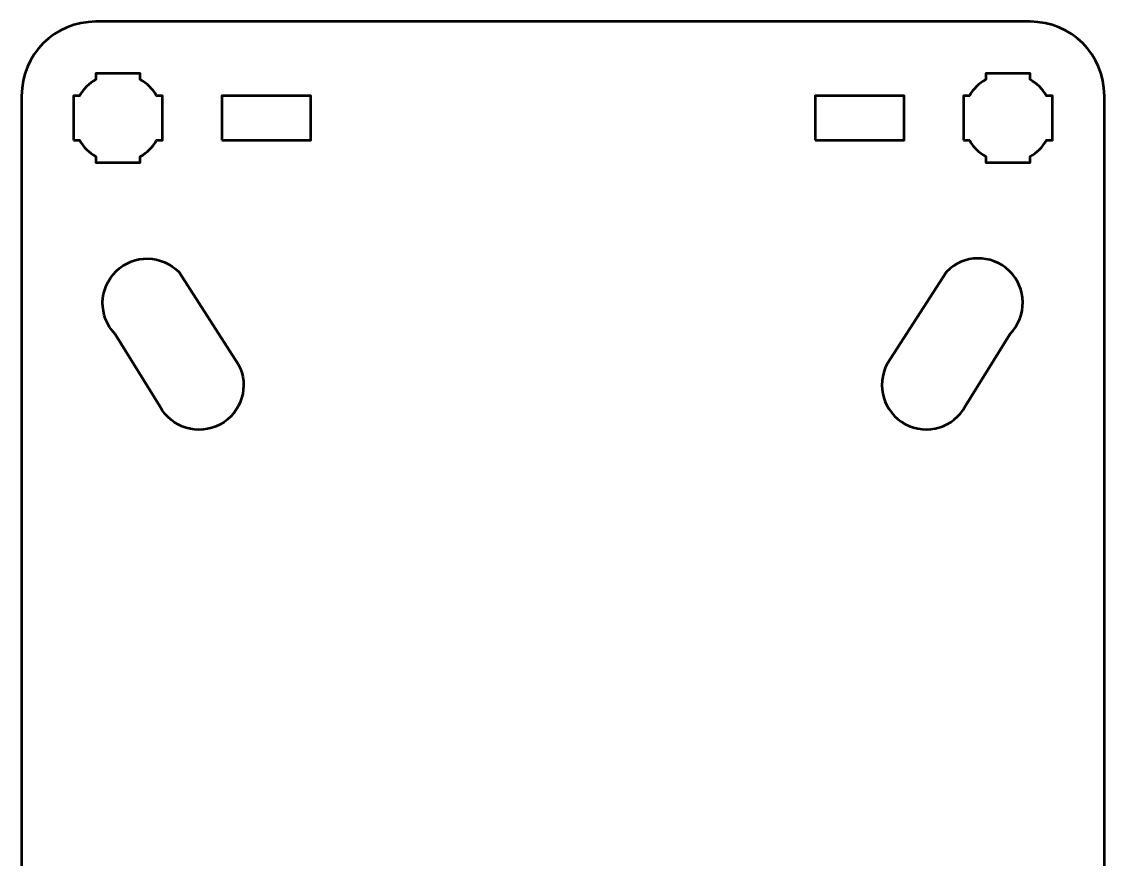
# Model space of a CAD drawing. Header units: centimetres. Extents: x -18.2 to -2.8, y -20.5 to -9.2.
# Drawn here: x -10.15 to -2.85, y -14.85 to -9.2 of the extents above; entities that cross this region are included whole.
import ezdxf

# ---------------------------------------------------------------- set-up
doc = ezdxf.new("R2010")
doc.units = ezdxf.units.CM
doc.header["$MEASUREMENT"] = 0
doc.layers.add('Layer 1', color=7, linetype='Continuous')

msp = doc.modelspace()

# ---------------------------------------------------------------- linework, layer by layer
at = {"layer": 'Layer 1', "lineweight": 53}
for points, knots in [([(-10.15001, -11.90004), (-10.15001, -11.90004), (-10.15001, -9.69994), (-10.15001, -9.69994), (-10.15001, -9.69994), (-10.15001, -9.42295), (-9.92692, -9.19999), (-9.64992, -9.19999), (-9.64992, -9.19999), (-9.64992, -9.19999), (-3.34995, -9.19999), (-3.34995, -9.19999), (-3.34995, -9.19999), (-3.07298, -9.19999), (-2.84999, -9.42295), (-2.84999, -9.69994), (-2.84999, -9.69994), (-2.84999, -9.69994), (-2.84999, -19.99991), (-2.84999, -19.99991), (-2.84999, -19.99991), (-2.84999, -20.27691), (-3.07298, -20.50001), (-3.34995, -20.50001), (-3.34995, -20.50001), (-3.34995, -20.50001), (-3.39998, -20.50001), (-3.39998, -20.50001), (-3.39998, -20.50001), (-3.39998, -20.50001), (-3.39998, -19.99634), (-3.39998, -19.99634), (-3.39998, -19.99634), (-3.39998, -19.83069), (-3.53433, -19.69634), (-3.69999, -19.69634), (-3.69999, -19.69634), (-3.86564, -19.69634), (-3.99998, -19.83069), (-3.99998, -19.99634), (-3.99998, -19.99634), (-3.99998, -19.99634), (-3.99998, -20.50001), (-3.99998, -20.50001), (-3.99998, -20.50001), (-3.99998, -20.50001), (-9.00002, -20.50001), (-9.00002, -20.50001), (-9.00002, -20.50001), (-9.00002, -20.50001), (-9.00002, -20.00382), (-9.00002, -20.00382), (-9.00002, -20.00382), (-9.00002, -19.83817), (-9.13437, -19.70382), (-9.30003, -19.70382), (-9.30003, -19.70382), (-9.46568, -19.70382), (-9.60002, -19.83817), (-9.60002, -20.00382), (-9.60002, -20.00382), (-9.60002, -20.00382), (-9.60002, -20.50001), (-9.60002, -20.50001), (-9.60002, -20.50001), (-9.60002, -20.50001), (-9.64992, -20.50001), (-9.64992, -20.50001), (-9.64992, -20.50001), (-9.92692, -20.50001), (-10.15001, -20.27691), (-10.15001, -19.99991), (-10.15001, -19.99991), (-10.15001, -19.99991), (-10.15001, -13.30004), (-10.15001, -13.30004), (-10.15001, -13.30004), (-10.15001, -13.30004), (-10.15001, -11.90004), (-10.15001, -11.90004)], [0, 0, 0, 0, 0.05, 0.05, 0.05, 0.05, 0.1, 0.1, 0.1, 0.1, 0.15, 0.15, 0.15, 0.15, 0.2, 0.2, 0.2, 0.2, 0.25, 0.25, 0.25, 0.25, 0.3, 0.3, 0.3, 0.3, 0.35, 0.35, 0.35, 0.35, 0.4, 0.4, 0.4, 0.4, 0.45, 0.45, 0.45, 0.45, 0.5, 0.5, 0.5, 0.5, 0.55, 0.55, 0.55, 0.55, 0.6, 0.6, 0.6, 0.6, 0.65, 0.65, 0.65, 0.65, 0.7, 0.7, 0.7, 0.7, 0.75, 0.75, 0.75, 0.75, 0.8, 0.8, 0.8, 0.8, 0.85, 0.85, 0.85, 0.85, 0.9, 0.9, 0.9, 0.9, 0.95, 0.95, 0.95, 0.95, 1, 1, 1, 1]), ([(-9.80003, -10.00001), (-9.80003, -10.00001), (-9.80003, -9.7), (-9.80003, -9.7), (-9.80003, -9.7), (-9.80003, -9.7), (-9.75987, -9.7), (-9.75987, -9.7), (-9.75987, -9.7), (-9.73353, -9.65448), (-9.69556, -9.61653), (-9.65004, -9.59018), (-9.65004, -9.59018), (-9.65004, -9.59018), (-9.65004, -9.55), (-9.65004, -9.55), (-9.65004, -9.55), (-9.65004, -9.55), (-9.35003, -9.55), (-9.35003, -9.55), (-9.35003, -9.55), (-9.35003, -9.55), (-9.35003, -9.59014), (-9.35003, -9.59014), (-9.35003, -9.59014), (-9.30447, -9.61649), (-9.26649, -9.65445), (-9.24015, -9.7), (-9.24015, -9.7), (-9.24015, -9.7), (-9.20002, -9.7), (-9.20002, -9.7), (-9.20002, -9.7), (-9.20002, -9.7), (-9.20002, -9.84997), (-9.20002, -9.84997), (-9.20002, -9.84997), (-9.20002, -9.84997), (-9.20002, -10.00001), (-9.20002, -10.00001), (-9.20002, -10.00001), (-9.20002, -10.00001), (-9.24017, -10.00001), (-9.24017, -10.00001), (-9.24017, -10.00001), (-9.26651, -10.04554), (-9.30449, -10.08351), (-9.35003, -10.10986), (-9.35003, -10.10986), (-9.35003, -10.10986), (-9.35003, -10.15001), (-9.35003, -10.15001), (-9.35003, -10.15001), (-9.35003, -10.15001), (-9.65004, -10.15001), (-9.65004, -10.15001), (-9.65004, -10.15001), (-9.65004, -10.15001), (-9.65004, -10.10982), (-9.65004, -10.10982), (-9.65004, -10.10982), (-9.69555, -10.08348), (-9.7335, -10.04552), (-9.75984, -10.00001), (-9.75984, -10.00001), (-9.75984, -10.00001), (-9.80003, -10.00001), (-9.80003, -10.00001)], [0, 0, 0, 0, 0.0588235, 0.0588235, 0.0588235, 0.0588235, 0.1176471, 0.1176471, 0.1176471, 0.1176471, 0.1764706, 0.1764706, 0.1764706, 0.1764706, 0.2352941, 0.2352941, 0.2352941, 0.2352941, 0.2941176, 0.2941176, 0.2941176, 0.2941176, 0.3529412, 0.3529412, 0.3529412, 0.3529412, 0.4117647, 0.4117647, 0.4117647, 0.4117647, 0.4705882, 0.4705882, 0.4705882, 0.4705882, 0.5294118, 0.5294118, 0.5294118, 0.5294118, 0.5882353, 0.5882353, 0.5882353, 0.5882353, 0.6470588, 0.6470588, 0.6470588, 0.6470588, 0.7058824, 0.7058824, 0.7058824, 0.7058824, 0.7647059, 0.7647059, 0.7647059, 0.7647059, 0.8235294, 0.8235294, 0.8235294, 0.8235294, 0.8823529, 0.8823529, 0.8823529, 0.8823529, 0.9411765, 0.9411765, 0.9411765, 0.9411765, 1, 1, 1, 1]), ([(-3.80003, -10.00001), (-3.80003, -10.00001), (-3.80003, -9.7), (-3.80003, -9.7), (-3.80003, -9.7), (-3.80003, -9.7), (-3.75987, -9.7), (-3.75987, -9.7), (-3.75987, -9.7), (-3.73353, -9.65448), (-3.69556, -9.61653), (-3.65004, -9.59018), (-3.65004, -9.59018), (-3.65004, -9.59018), (-3.65004, -9.55), (-3.65004, -9.55), (-3.65004, -9.55), (-3.65004, -9.55), (-3.35003, -9.55), (-3.35003, -9.55), (-3.35003, -9.55), (-3.35003, -9.55), (-3.35003, -9.59014), (-3.35003, -9.59014), (-3.35003, -9.59014), (-3.30447, -9.61649), (-3.26649, -9.65445), (-3.24015, -9.7), (-3.24015, -9.7), (-3.24015, -9.7), (-3.20002, -9.7), (-3.20002, -9.7), (-3.20002, -9.7), (-3.20002, -9.7), (-3.20002, -9.84997), (-3.20002, -9.84997), (-3.20002, -9.84997), (-3.20002, -9.84997), (-3.20002, -10.00001), (-3.20002, -10.00001), (-3.20002, -10.00001), (-3.20002, -10.00001), (-3.24017, -10.00001), (-3.24017, -10.00001), (-3.24017, -10.00001), (-3.26651, -10.04554), (-3.30449, -10.08351), (-3.35003, -10.10986), (-3.35003, -10.10986), (-3.35003, -10.10986), (-3.35003, -10.15001), (-3.35003, -10.15001), (-3.35003, -10.15001), (-3.35003, -10.15001), (-3.65004, -10.15001), (-3.65004, -10.15001), (-3.65004, -10.15001), (-3.65004, -10.15001), (-3.65004, -10.10982), (-3.65004, -10.10982), (-3.65004, -10.10982), (-3.69555, -10.08348), (-3.7335, -10.04552), (-3.75984, -10.00001), (-3.75984, -10.00001), (-3.75984, -10.00001), (-3.80003, -10.00001), (-3.80003, -10.00001)], [0, 0, 0, 0, 0.0588235, 0.0588235, 0.0588235, 0.0588235, 0.1176471, 0.1176471, 0.1176471, 0.1176471, 0.1764706, 0.1764706, 0.1764706, 0.1764706, 0.2352941, 0.2352941, 0.2352941, 0.2352941, 0.2941176, 0.2941176, 0.2941176, 0.2941176, 0.3529412, 0.3529412, 0.3529412, 0.3529412, 0.4117647, 0.4117647, 0.4117647, 0.4117647, 0.4705882, 0.4705882, 0.4705882, 0.4705882, 0.5294118, 0.5294118, 0.5294118, 0.5294118, 0.5882353, 0.5882353, 0.5882353, 0.5882353, 0.6470588, 0.6470588, 0.6470588, 0.6470588, 0.7058824, 0.7058824, 0.7058824, 0.7058824, 0.7647059, 0.7647059, 0.7647059, 0.7647059, 0.8235294, 0.8235294, 0.8235294, 0.8235294, 0.8823529, 0.8823529, 0.8823529, 0.8823529, 0.9411765, 0.9411765, 0.9411765, 0.9411765, 1, 1, 1, 1]), ([(-8.79997, -9.99991), (-8.79997, -9.99991), (-8.79997, -9.6999), (-8.79997, -9.6999), (-8.79997, -9.6999), (-8.79997, -9.6999), (-8.19996, -9.6999), (-8.19996, -9.6999), (-8.19996, -9.6999), (-8.19996, -9.6999), (-8.19996, -9.99991), (-8.19996, -9.99991), (-8.19996, -9.99991), (-8.19996, -9.99991), (-8.79997, -9.99991), (-8.79997, -9.99991)], [0, 0, 0, 0, 0.25, 0.25, 0.25, 0.25, 0.5, 0.5, 0.5, 0.5, 0.75, 0.75, 0.75, 0.75, 1, 1, 1, 1]), ([(-4.79994, -9.99991), (-4.79994, -9.99991), (-4.79994, -9.6999), (-4.79994, -9.6999), (-4.79994, -9.6999), (-4.79994, -9.6999), (-4.19993, -9.6999), (-4.19993, -9.6999), (-4.19993, -9.6999), (-4.19993, -9.6999), (-4.19993, -9.99991), (-4.19993, -9.99991), (-4.19993, -9.99991), (-4.19993, -9.99991), (-4.79994, -9.99991), (-4.79994, -9.99991)], [0, 0, 0, 0, 0.25, 0.25, 0.25, 0.25, 0.5, 0.5, 0.5, 0.5, 0.75, 0.75, 0.75, 0.75, 1, 1, 1, 1]), ([(-9.21819, -11.79409), (-9.1398, -11.94002), (-8.95788, -11.9948), (-8.81194, -11.9164), (-8.81194, -11.9164), (-8.66601, -11.83801), (-8.61123, -11.65609), (-8.68963, -11.51015), (-8.68963, -11.51015), (-8.68963, -11.51015), (-9.08857, -10.88956), (-9.08857, -10.88956), (-9.08857, -10.88956), (-9.20391, -10.77065), (-9.39389, -10.76774), (-9.5128, -10.88307), (-9.5128, -10.88307), (-9.63171, -10.99841), (-9.63461, -11.18838), (-9.51927, -11.30729), (-9.51927, -11.30729), (-9.51927, -11.30729), (-9.21819, -11.79409), (-9.21819, -11.79409)], [0, 0, 0, 0, 0.1666667, 0.1666667, 0.1666667, 0.1666667, 0.3333333, 0.3333333, 0.3333333, 0.3333333, 0.5, 0.5, 0.5, 0.5, 0.6666667, 0.6666667, 0.6666667, 0.6666667, 0.8333333, 0.8333333, 0.8333333, 0.8333333, 1, 1, 1, 1]), ([(-3.78572, -11.79197), (-3.86411, -11.9379), (-4.04603, -11.99268), (-4.19197, -11.91428), (-4.19197, -11.91428), (-4.3379, -11.83589), (-4.39268, -11.65397), (-4.31428, -11.50803), (-4.31428, -11.50803), (-4.31428, -11.50803), (-3.91534, -10.88744), (-3.91534, -10.88744), (-3.91534, -10.88744), (-3.8, -10.76853), (-3.61002, -10.76562), (-3.49111, -10.88095), (-3.49111, -10.88095), (-3.3722, -10.99629), (-3.3693, -11.18626), (-3.48464, -11.30517), (-3.48464, -11.30517), (-3.48464, -11.30517), (-3.78572, -11.79197), (-3.78572, -11.79197)], [0, 0, 0, 0, 0.1666667, 0.1666667, 0.1666667, 0.1666667, 0.3333333, 0.3333333, 0.3333333, 0.3333333, 0.5, 0.5, 0.5, 0.5, 0.6666667, 0.6666667, 0.6666667, 0.6666667, 0.8333333, 0.8333333, 0.8333333, 0.8333333, 1, 1, 1, 1])]:
    msp.add_open_spline(points, degree=3, knots=knots, dxfattribs=at)

doc.saveas('drawing.dxf')
